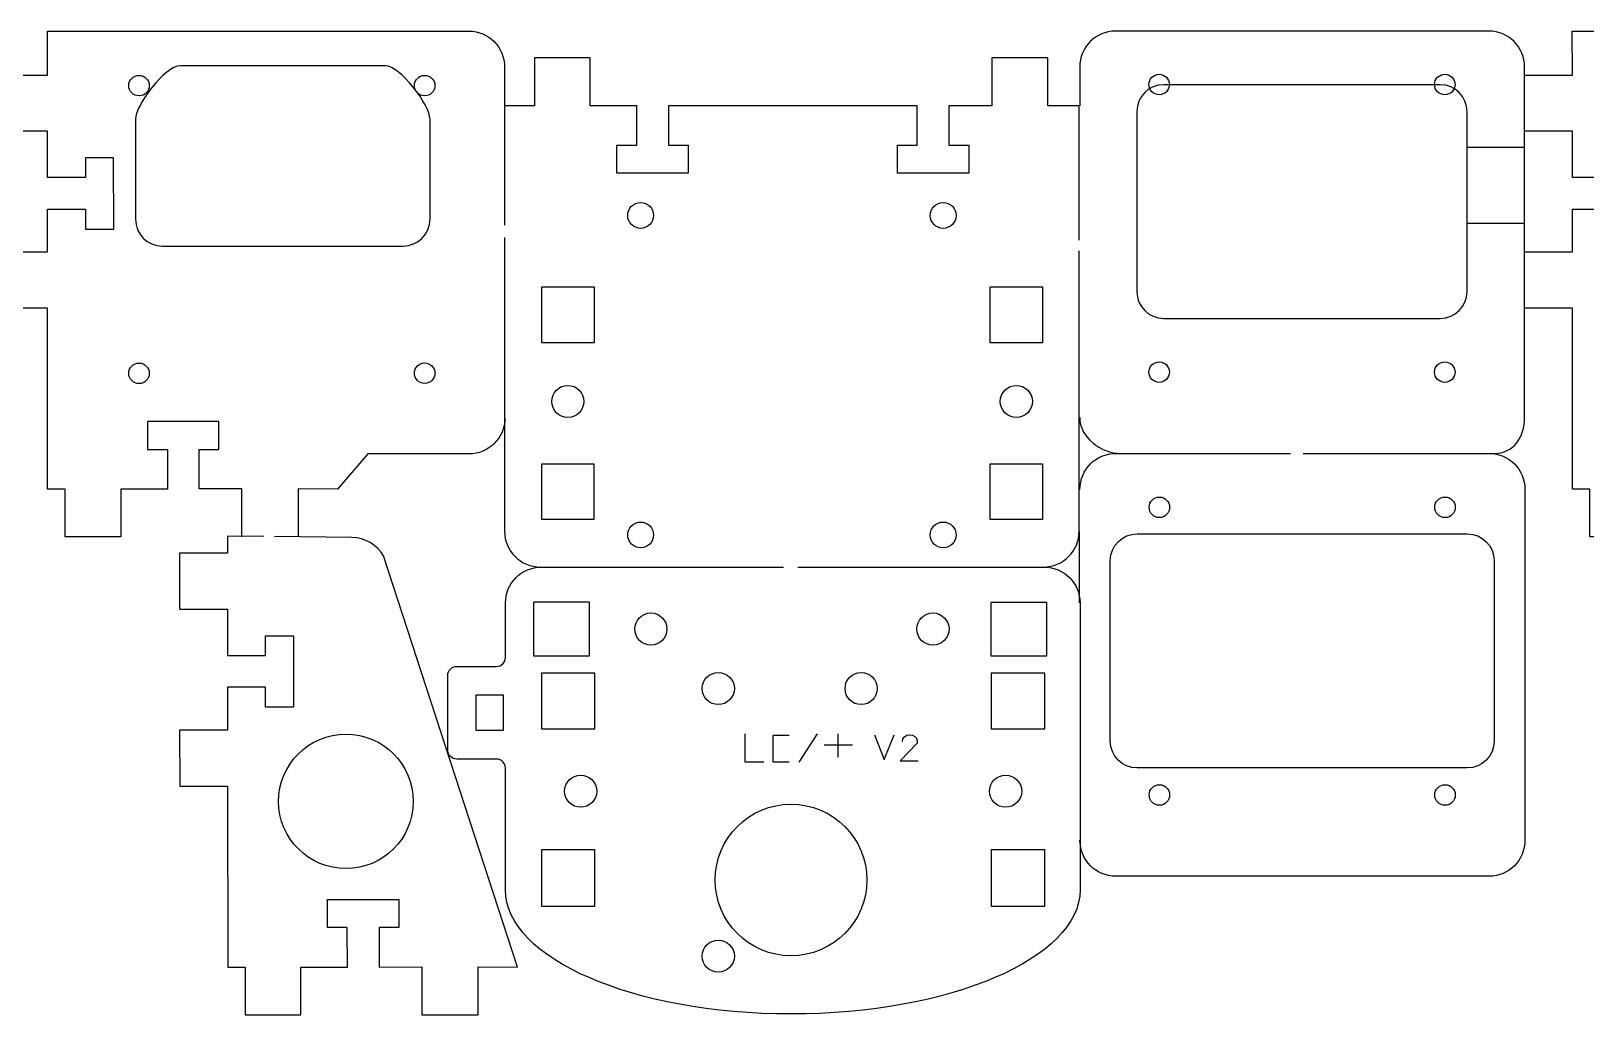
# Model space of a CAD drawing. Extents: x -305 to 378, y 163 to 273.
# Drawn here: x -130.8 to 43.4, y 163.1 to 273.4 of the extents above; entities that cross this region are included whole.
import ezdxf

# ---------------------------------------------------------------- set-up
doc = ezdxf.new("R2010")
doc.units = 0
doc.header["$MEASUREMENT"] = 0
doc.layers.add('LAYER_1_0_0', color=160, linetype='Continuous')

# ---------------------------------------------------------------- blocks, each defined once
blk = doc.blocks.new('AI9-BLK111')
at = {"layer": 'LAYER_1_0_0', "color": 1}
blk.add_lwpolyline([(-2.994132, 3.146406), (-2.994132, -3.146406), (2.994132, -3.146406), (2.994132, 3.146406), (-2.994132, 3.146406)], dxfattribs=at)
blk = doc.blocks.new('AI9-BLK110')
at = {"layer": 'LAYER_1_0_0', "color": 1}
blk.add_lwpolyline([(-2.994132, 3.128147), (-2.994132, -3.128147), (2.994132, -3.128147), (2.994132, 3.128147), (-2.994132, 3.128147)], dxfattribs=at)
blk = doc.blocks.new('AI9-BLK109')
at = {"layer": 'LAYER_1_0_0', "color": 1}
blk.add_open_spline([(1.8, 0), (1.8, 0.99), (0.99, 1.8), (0, 1.8), (-0.99, 1.8), (-1.8, 0.99), (-1.8, 0), (-1.8, -0.99), (-0.99, -1.8), (0, -1.8), (0.99, -1.8), (1.8, -0.99), (1.8, 0), (1.8, 0), (1.8, 0), (1.8, 0)], degree=3, knots=[0, 0, 0, 0, 1, 1, 1, 2, 2, 2, 3, 3, 3, 4, 4, 4, 5, 5, 5, 5], dxfattribs=at)
blk = doc.blocks.new('AI9-BLK108')
at = {"layer": 'LAYER_1_0_0', "color": 1}
blk.add_lwpolyline([(-3.005846, 3.146406), (-3.005846, -3.146406), (3.005846, -3.146406), (3.005846, 3.146406), (-3.005846, 3.146406)], dxfattribs=at)
blk = doc.blocks.new('AI9-BLK107')
at = {"layer": 'LAYER_1_0_0', "color": 1}
blk.add_lwpolyline([(-3.005846, 3.128147), (-3.005846, -3.128147), (3.005846, -3.128147), (3.005846, 3.128147), (-3.005846, 3.128147)], dxfattribs=at)
blk = doc.blocks.new('AI9-BLK106')
at = {"layer": 'LAYER_1_0_0', "color": 1}
blk.add_open_spline([(1.8, 0), (1.8, 0.99), (0.99, 1.8), (0, 1.8), (-0.99, 1.8), (-1.8, 0.99), (-1.8, 0), (-1.8, -0.99), (-0.99, -1.8), (0, -1.8), (0.99, -1.8), (1.8, -0.99), (1.8, 0), (1.8, 0), (1.8, 0), (1.8, 0)], degree=3, knots=[0, 0, 0, 0, 1, 1, 1, 2, 2, 2, 3, 3, 3, 4, 4, 4, 5, 5, 5, 5], dxfattribs=at)
blk = doc.blocks.new('AI9-BLK105')
at = {"layer": 'LAYER_1_0_0', "color": 1}
blk.add_lwpolyline([(-3.146406, -2.994132), (3.146406, -2.994132), (3.146406, 2.994132), (-3.146406, 2.994132), (-3.146406, -2.994132)], dxfattribs=at)
blk = doc.blocks.new('AI9-BLK104')
at = {"layer": 'LAYER_1_0_0', "color": 1}
blk.add_open_spline([(1.8, 0), (1.8, 0.99), (0.99, 1.8), (0, 1.8), (-0.99, 1.8), (-1.8, 0.99), (-1.8, 0), (-1.8, -0.99), (-0.99, -1.8), (0, -1.8), (0.99, -1.8), (1.8, -0.99), (1.8, 0), (1.8, 0), (1.8, 0), (1.8, 0)], degree=3, knots=[0, 0, 0, 0, 1, 1, 1, 2, 2, 2, 3, 3, 3, 4, 4, 4, 5, 5, 5, 5], dxfattribs=at)
blk = doc.blocks.new('AI9-BLK103')
at = {"layer": 'LAYER_1_0_0', "color": 1}
blk.add_lwpolyline([(-3.127974, -2.999989), (3.127974, -2.999989), (3.127974, 2.999989), (-3.127974, 2.999989), (-3.127974, -2.999989)], dxfattribs=at)
blk = doc.blocks.new('AI9-BLK102')
at = {"layer": 'LAYER_1_0_0', "color": 1}
blk.add_open_spline([(1.8, 0), (1.8, 0.99), (0.99, 1.8), (0, 1.8), (-0.99, 1.8), (-1.8, 0.99), (-1.8, 0), (-1.8, -0.99), (-0.99, -1.8), (0, -1.8), (0.99, -1.8), (1.8, -0.99), (1.8, 0), (1.8, 0), (1.8, 0), (1.8, 0)], degree=3, knots=[0, 0, 0, 0, 1, 1, 1, 2, 2, 2, 3, 3, 3, 4, 4, 4, 5, 5, 5, 5], dxfattribs=at)
blk = doc.blocks.new('AI9-BLK101')
at = {"layer": 'LAYER_1_0_0', "color": 1}
blk.add_lwpolyline([(1.499822, -2.000222), (-1.499822, -2.000222), (-1.499822, 2.000222), (1.499822, 2.000222), (1.499822, -2.000222)], dxfattribs=at)
blk = doc.blocks.new('AI9-BLK100')
at = {"layer": 'LAYER_1_0_0', "color": 1}
blk.add_line((-1.021471, -1.5875), (1.021471, 1.5875), dxfattribs=at)
blk = doc.blocks.new('AI9-BLK99')
at = {"layer": 'LAYER_1_0_0', "color": 1}
blk.add_line((0, 1.315337), (0, -1.315337), dxfattribs=at)
blk = doc.blocks.new('AI9-BLK98')
at = {"layer": 'LAYER_1_0_0', "color": 1}
blk.add_line((-1.571308, 0), (1.571308, 0), dxfattribs=at)
blk = doc.blocks.new('AI9-BLK97')
at = {"layer": 'LAYER_1_0_0', "color": 1}
blk.add_circle((0, -0.000345), 1.800062, dxfattribs=at)
blk = doc.blocks.new('AI9-BLK96')
at = {"layer": 'LAYER_1_0_0', "color": 7}
blk.add_blockref('AI9-BLK97', (0, 0), dxfattribs=at)
blk = doc.blocks.new('AI9-BLK95')
at = {"layer": 'LAYER_1_0_0', "color": 1}
blk.add_circle((0, 0.000345), 1.800062, dxfattribs=at)
blk = doc.blocks.new('AI9-BLK94')
at = {"layer": 'LAYER_1_0_0', "color": 7}
blk.add_blockref('AI9-BLK95', (0, 0), dxfattribs=at)
blk = doc.blocks.new('AI9-BLK93')
at = {"layer": 'LAYER_1_0_0', "color": 1}
blk.add_circle((0, 0.000345), 1.800062, dxfattribs=at)
blk = doc.blocks.new('AI9-BLK92')
at = {"layer": 'LAYER_1_0_0', "color": 7}
blk.add_blockref('AI9-BLK93', (0, 0), dxfattribs=at)
blk = doc.blocks.new('AI9-BLK91')
at = {"layer": 'LAYER_1_0_0', "color": 7}
blk.add_open_spline([(3.81, 25.05), (3.81, 25.05), (31.31, 25.05), (31.31, 25.05), (31.31, 25.05), (31.4, 25.05), (31.4, 25.05), (33.62, 25.05), (35.42, 23.25), (35.42, 21.03), (35.42, 21.03), (35.42, -11.14), (35.42, -11.14), (35.42, -18.83), (20.73, -25.05), (3.04, -25.05), (-14.64, -25.05), (-28.95, -18.83), (-28.95, -11.14), (-28.95, -11.14), (-28.95, 2.52), (-28.95, 2.52), (-28.95, 2.52), (-28.95, 2.52), (-28.95, 2.52), (-28.95, 3.08), (-29.4, 3.52), (-29.96, 3.52), (-29.96, 3.52), (-34.42, 3.52), (-34.42, 3.52), (-34.98, 3.52), (-35.42, 3.97), (-35.42, 4.52), (-35.42, 4.52), (-35.42, 12.91), (-35.42, 12.91), (-35.42, 13.46), (-34.98, 13.91), (-34.42, 13.91), (-34.42, 13.91), (-29.96, 13.91), (-29.96, 13.91), (-29.4, 13.91), (-28.95, 14.36), (-28.95, 14.91), (-28.95, 14.91), (-28.95, 21.03), (-28.95, 21.03), (-28.95, 23.25), (-27.15, 25.05), (-24.94, 25.05), (-24.94, 25.05), (2.21, 25.05), (2.21, 25.05)], degree=3, knots=[0, 0, 0, 0, 1, 1, 1, 2, 2, 2, 3, 3, 3, 4, 4, 4, 5, 5, 5, 6, 6, 6, 7, 7, 7, 8, 8, 8, 9, 9, 9, 10, 10, 10, 11, 11, 11, 12, 12, 12, 13, 13, 13, 14, 14, 14, 15, 15, 15, 16, 16, 16, 17, 17, 17, 18, 18, 18, 18], dxfattribs=at)
blk = doc.blocks.new('AI9-BLK90')
at = {"layer": 'LAYER_1_0_0', "color": 1}
blk.add_lwpolyline([(-2.924886, -3.146406), (-2.924886, 3.146406), (2.924886, 3.146406), (2.924886, -3.146406), (-2.924886, -3.146406)], dxfattribs=at)
blk = doc.blocks.new('AI9-BLK89')
at = {"layer": 'LAYER_1_0_0', "color": 1}
blk.add_lwpolyline([(-2.924886, -3.128147), (-2.924886, 3.128147), (2.924886, 3.128147), (2.924886, -3.128147), (-2.924886, -3.128147)], dxfattribs=at)
blk = doc.blocks.new('AI9-BLK88')
at = {"layer": 'LAYER_1_0_0', "color": 1}
blk.add_open_spline([(0, -1.8), (0.99, -1.8), (1.8, -0.99), (1.8, 0), (1.8, 0.99), (0.99, 1.8), (0, 1.8), (-0.99, 1.8), (-1.8, 0.99), (-1.8, 0), (-1.8, -0.99), (-0.99, -1.8), (0, -1.8), (0, -1.8), (0, -1.8), (0, -1.8)], degree=3, knots=[0, 0, 0, 0, 1, 1, 1, 2, 2, 2, 3, 3, 3, 4, 4, 4, 5, 5, 5, 5], dxfattribs=at)
blk = doc.blocks.new('AI9-BLK87')
at = {"layer": 'LAYER_1_0_0', "color": 1}
blk.add_lwpolyline([(-2.924886, -3.146406), (-2.924886, 3.146406), (2.924886, 3.146406), (2.924886, -3.146406), (-2.924886, -3.146406)], dxfattribs=at)
blk = doc.blocks.new('AI9-BLK86')
at = {"layer": 'LAYER_1_0_0', "color": 1}
blk.add_lwpolyline([(-2.924886, -3.128147), (-2.924886, 3.128147), (2.924886, 3.128147), (2.924886, -3.128147), (-2.924886, -3.128147)], dxfattribs=at)
blk = doc.blocks.new('AI9-BLK85')
at = {"layer": 'LAYER_1_0_0', "color": 1}
blk.add_open_spline([(0, -1.8), (0.99, -1.8), (1.8, -0.99), (1.8, 0), (1.8, 0.99), (0.99, 1.8), (0, 1.8), (-0.99, 1.8), (-1.8, 0.99), (-1.8, 0), (-1.8, -0.99), (-0.99, -1.8), (0, -1.8), (0, -1.8), (0, -1.8), (0, -1.8)], degree=3, knots=[0, 0, 0, 0, 1, 1, 1, 2, 2, 2, 3, 3, 3, 4, 4, 4, 5, 5, 5, 5], dxfattribs=at)
blk = doc.blocks.new('AI9-BLK84')
at = {"layer": 'LAYER_1_0_0', "color": 1}
blk.add_open_spline([(0, -1.45), (0.8, -1.45), (1.45, -0.8), (1.45, 0), (1.45, 0.8), (0.8, 1.45), (0, 1.45), (-0.8, 1.45), (-1.45, 0.8), (-1.45, 0), (-1.45, -0.8), (-0.8, -1.45), (0, -1.45), (0, -1.45), (0, -1.45), (0, -1.45)], degree=3, knots=[0, 0, 0, 0, 1, 1, 1, 2, 2, 2, 3, 3, 3, 4, 4, 4, 5, 5, 5, 5], dxfattribs=at)
blk = doc.blocks.new('AI9-BLK83')
at = {"layer": 'LAYER_1_0_0', "color": 1}
blk.add_open_spline([(0, -1.45), (0.8, -1.45), (1.45, -0.8), (1.45, 0), (1.45, 0.8), (0.8, 1.45), (0, 1.45), (-0.8, 1.45), (-1.45, 0.8), (-1.45, 0), (-1.45, -0.8), (-0.8, -1.45), (0, -1.45), (0, -1.45), (0, -1.45), (0, -1.45)], degree=3, knots=[0, 0, 0, 0, 1, 1, 1, 2, 2, 2, 3, 3, 3, 4, 4, 4, 5, 5, 5, 5], dxfattribs=at)
blk = doc.blocks.new('AI9-BLK82')
at = {"layer": 'LAYER_1_0_0', "color": 1}
blk.add_open_spline([(0, -1.45), (0.8, -1.45), (1.45, -0.8), (1.45, 0), (1.45, 0.8), (0.8, 1.45), (0, 1.45), (-0.8, 1.45), (-1.45, 0.8), (-1.45, 0), (-1.45, -0.8), (-0.8, -1.45), (0, -1.45), (0, -1.45), (0, -1.45), (0, -1.45)], degree=3, knots=[0, 0, 0, 0, 1, 1, 1, 2, 2, 2, 3, 3, 3, 4, 4, 4, 5, 5, 5, 5], dxfattribs=at)
blk = doc.blocks.new('AI9-BLK81')
at = {"layer": 'LAYER_1_0_0', "color": 1}
blk.add_open_spline([(0, -1.45), (0.8, -1.45), (1.45, -0.8), (1.45, 0), (1.45, 0.8), (0.8, 1.45), (0, 1.45), (-0.8, 1.45), (-1.45, 0.8), (-1.45, 0), (-1.45, -0.8), (-0.8, -1.45), (0, -1.45), (0, -1.45), (0, -1.45), (0, -1.45)], degree=3, knots=[0, 0, 0, 0, 1, 1, 1, 2, 2, 2, 3, 3, 3, 4, 4, 4, 5, 5, 5, 5], dxfattribs=at)
blk = doc.blocks.new('AI9-BLK80')
at = {"layer": 'LAYER_1_0_0', "color": 7}
for name, p in [('AI9-BLK82', (-16.950559, 0)), ('AI9-BLK81', (16.950559, 0))]:
    blk.add_blockref(name, p, dxfattribs=at)
blk = doc.blocks.new('AI9-BLK79')
at = {"layer": 'LAYER_1_0_0', "color": 1}
blk.add_circle((0, 0), 7.54, dxfattribs=at)
blk = doc.blocks.new('AI9-BLK78')
at = {"layer": 'LAYER_1_0_0', "color": 7}
blk.add_blockref('AI9-BLK79', (0, 0), dxfattribs=at)
blk = doc.blocks.new('AI9-BLK77')
at = {"layer": 'LAYER_1_0_0', "color": 7}
blk.add_open_spline([(-9.49, 26.79), (-9.49, 26.79), (-13.55, 26.84), (-13.55, 26.84), (-13.55, 26.84), (-13.56, 26.84), (-13.56, 26.84), (-13.56, 26.84), (-13.56, 24.91), (-13.56, 24.91), (-13.56, 24.91), (-18.94, 24.91), (-18.94, 24.91), (-18.94, 24.91), (-18.93, 18.65), (-18.93, 18.65), (-18.93, 18.65), (-13.56, 18.66), (-13.56, 18.66), (-13.56, 18.66), (-13.56, 13.45), (-13.56, 13.45), (-13.56, 13.45), (-9.31, 13.45), (-9.31, 13.45), (-9.31, 13.45), (-9.31, 15.67), (-9.31, 15.67), (-9.31, 15.67), (-6.17, 15.67), (-6.17, 15.67), (-6.17, 15.67), (-6.17, 7.68), (-6.17, 7.68), (-6.17, 7.68), (-9.3, 7.67), (-9.3, 7.67), (-9.3, 7.67), (-9.3, 9.89), (-9.3, 9.89), (-9.3, 9.89), (-13.56, 9.89), (-13.56, 9.89), (-13.56, 9.89), (-13.56, 5.1), (-13.56, 5.1), (-13.56, 5.1), (-18.92, 5.1), (-18.92, 5.1), (-18.92, 5.1), (-18.91, -1.19), (-18.91, -1.19), (-18.91, -1.19), (-18.91, -1.19), (-18.91, -1.19), (-18.91, -1.19), (-13.56, -1.19), (-13.56, -1.19), (-13.56, -1.19), (-13.53, -21.48), (-13.53, -21.48), (-13.53, -21.48), (-11.59, -21.48), (-11.59, -21.48), (-11.59, -21.48), (-11.59, -26.84), (-11.59, -26.84), (-11.59, -26.84), (-5.33, -26.83), (-5.33, -26.83), (-5.33, -26.83), (-5.34, -21.48), (-5.34, -21.48), (-5.34, -21.48), (-0.13, -21.47), (-0.13, -21.47), (-0.13, -21.47), (-0.14, -17.04), (-0.14, -17.04), (-0.14, -17.04), (-2.36, -17.04), (-2.36, -17.04), (-2.36, -17.04), (-2.36, -13.91), (-2.36, -13.91), (-2.36, -13.91), (5.64, -13.9), (5.64, -13.9), (5.64, -13.9), (5.64, -17.03), (5.64, -17.03), (5.64, -17.03), (3.42, -17.03), (3.42, -17.03), (3.42, -17.03), (3.42, -21.47), (3.42, -21.47), (3.42, -21.47), (8.22, -21.46), (8.22, -21.46), (8.22, -21.46), (8.22, -26.82), (8.22, -26.82), (8.22, -26.82), (14.51, -26.81), (14.51, -26.81), (14.51, -26.81), (14.51, -21.45), (14.51, -21.45), (14.51, -21.45), (18.94, -21.47), (18.94, -21.47), (18.94, -21.47), (3.91, 24.61), (3.91, 24.61), (3.17, 25.89), (1.83, 26.68), (0.38, 26.68), (0.38, 26.68), (-8.29, 26.78), (-8.29, 26.78)], degree=3, knots=[0, 0, 0, 0, 1, 1, 1, 2, 2, 2, 3, 3, 3, 4, 4, 4, 5, 5, 5, 6, 6, 6, 7, 7, 7, 8, 8, 8, 9, 9, 9, 10, 10, 10, 11, 11, 11, 12, 12, 12, 13, 13, 13, 14, 14, 14, 15, 15, 15, 16, 16, 16, 17, 17, 17, 18, 18, 18, 19, 19, 19, 20, 20, 20, 21, 21, 21, 22, 22, 22, 23, 23, 23, 24, 24, 24, 25, 25, 25, 26, 26, 26, 27, 27, 27, 28, 28, 28, 29, 29, 29, 30, 30, 30, 31, 31, 31, 32, 32, 32, 33, 33, 33, 34, 34, 34, 35, 35, 35, 36, 36, 36, 37, 37, 37, 38, 38, 38, 39, 39, 39, 40, 40, 40, 40], dxfattribs=at)
blk = doc.blocks.new('AI9-BLK76')
at = {"layer": 'LAYER_1_0_0', "color": 1}
blk.add_open_spline([(-21.5, -10.12), (-21.5, -11.78), (-20.16, -13.12), (-18.5, -13.12), (-18.5, -13.12), (18.5, -13.12), (18.5, -13.12), (20.16, -13.12), (21.5, -11.78), (21.5, -10.12), (21.5, -10.12), (21.5, 10.12), (21.5, 10.12), (21.5, 11.78), (20.16, 13.12), (18.5, 13.12), (18.5, 13.12), (-18.5, 13.12), (-18.5, 13.12), (-20.16, 13.12), (-21.5, 11.78), (-21.5, 10.12), (-21.5, 10.12), (-21.5, -10.12), (-21.5, -10.12)], degree=3, knots=[0, 0, 0, 0, 1, 1, 1, 2, 2, 2, 3, 3, 3, 4, 4, 4, 5, 5, 5, 6, 6, 6, 7, 7, 7, 8, 8, 8, 8], dxfattribs=at)
blk = doc.blocks.new('AI9-BLK75')
at = {"layer": 'LAYER_1_0_0', "color": 250}
blk.add_open_spline([(-0.77, 0.73), (-0.77, 1.14), (-0.41, 1.47), (0.04, 1.47), (0.49, 1.47), (0.89, 1.22), (0.89, 0.81), (0.89, 0.81), (0.89, 0.54), (0.89, 0.54), (0.89, 0.54), (-1.01, -1.47), (-1.01, -1.47), (-1.01, -1.47), (1.01, -1.47), (1.01, -1.47)], degree=3, knots=[0, 0, 0, 0, 1, 1, 1, 2, 2, 2, 3, 3, 3, 4, 4, 4, 5, 5, 5, 5], dxfattribs=at)

msp = doc.modelspace()

# ---------------------------------------------------------------- linework, layer by layer
at = {"layer": 'LAYER_1_0_0', "color": 1}
for p, q in [((30.09, 260.4), (36.54, 260.4)), ((30.09, 251.86), (36.54, 251.86)), ((-13.37, 217.34), (-13.37, 209.3))]:
    msp.add_line(p, q, dxfattribs=at)
for points in [[(-50.82, 194.64), (-50.82, 191.47), (-48.7, 191.47)], [(-45.85, 194.45), (-47.7, 194.45), (-47.7, 191.47), (-45.85, 191.47)]]:
    msp.add_lwpolyline(points, dxfattribs=at)
at = {"layer": 'LAYER_1_0_0', "color": 250}
msp.add_lwpolyline([(-36.31, 194.52), (-35.21, 191.76), (-34.1, 194.52)], dxfattribs=at)
at = {"layer": 'LAYER_1_0_0', "color": 1}
for centre, radius in [((-118.7, 267.29), 1.15), ((-86.7, 267.29), 1.15), ((-4.41, 267.41), 1.15), ((27.59, 267.41), 1.15), ((-118.7, 235.04), 1.15), ((-86.7, 235.05), 1.15), ((-4.41, 235.17), 1.15), ((27.59, 235.17), 1.15), ((-4.38, 220.02), 1.15), ((27.62, 220.02), 1.15), ((-4.38, 187.77), 1.15), ((27.62, 187.77), 1.15), ((-45.65, 178.24), 8.5)]:
    msp.add_circle(centre, radius, dxfattribs=at)
at = {"layer": 'LAYER_1_0_0', "color": 7}
for points, knots in [([(-107.17, 216.71), (-107.17, 216.71), (-107.17, 222.07), (-107.17, 222.07), (-107.17, 222.07), (-111.96, 222.07), (-111.96, 222.07), (-111.96, 222.07), (-111.97, 226.5), (-111.97, 226.5), (-111.97, 226.5), (-109.75, 226.5), (-109.75, 226.5), (-109.75, 226.5), (-109.75, 229.63), (-109.75, 229.63), (-109.75, 229.63), (-117.75, 229.63), (-117.75, 229.63), (-117.75, 229.63), (-117.75, 226.5), (-117.75, 226.5), (-117.75, 226.5), (-115.52, 226.5), (-115.52, 226.5), (-115.52, 226.5), (-115.52, 222.06), (-115.52, 222.06), (-115.52, 222.06), (-120.73, 222.06), (-120.73, 222.06), (-120.73, 222.06), (-120.72, 216.7), (-120.72, 216.7), (-120.72, 216.7), (-126.98, 216.7), (-126.98, 216.7), (-126.98, 216.7), (-126.98, 222.06), (-126.98, 222.06), (-126.98, 222.06), (-128.94, 222.06), (-128.94, 222.06), (-128.94, 222.06), (-128.94, 242.35), (-128.94, 242.35), (-128.94, 242.35), (-134.29, 242.35), (-134.29, 242.35), (-134.29, 242.35), (-134.29, 242.35), (-134.29, 242.35), (-134.29, 242.35), (-134.3, 248.64), (-134.3, 248.64), (-134.3, 248.64), (-128.94, 248.65), (-128.94, 248.65), (-128.94, 248.65), (-128.94, 253.44), (-128.94, 253.44), (-128.94, 253.44), (-124.68, 253.43), (-124.68, 253.43), (-124.68, 253.43), (-124.68, 251.21), (-124.68, 251.21), (-124.68, 251.21), (-121.54, 251.21), (-121.54, 251.21), (-121.54, 251.21), (-121.55, 259.21), (-121.55, 259.21), (-121.55, 259.21), (-124.68, 259.21), (-124.68, 259.21), (-124.68, 259.21), (-124.68, 256.99), (-124.68, 256.99), (-124.68, 256.99), (-128.94, 256.99), (-128.94, 256.99), (-128.94, 256.99), (-128.94, 262.2), (-128.94, 262.2), (-128.94, 262.2), (-134.3, 262.2), (-134.3, 262.2), (-134.3, 262.2), (-134.31, 268.45), (-134.31, 268.45), (-134.31, 268.45), (-128.95, 268.46), (-128.95, 268.46), (-128.95, 268.46), (-128.96, 273.38), (-128.96, 273.38), (-128.96, 273.38), (-128.96, 273.4), (-128.96, 273.4), (-128.96, 273.4), (-81.75, 273.4), (-81.75, 273.4), (-81.75, 273.4), (-81.75, 273.38), (-81.75, 273.38), (-81.75, 273.38), (-81.75, 273.4), (-81.75, 273.4), (-79.54, 273.4), (-77.75, 271.6), (-77.75, 269.37), (-77.75, 269.37), (-77.75, 265.04), (-77.75, 265.04)], [0, 0, 0, 0, 1, 1, 1, 2, 2, 2, 3, 3, 3, 4, 4, 4, 5, 5, 5, 6, 6, 6, 7, 7, 7, 8, 8, 8, 9, 9, 9, 10, 10, 10, 11, 11, 11, 12, 12, 12, 13, 13, 13, 14, 14, 14, 15, 15, 15, 16, 16, 16, 17, 17, 17, 18, 18, 18, 19, 19, 19, 20, 20, 20, 21, 21, 21, 22, 22, 22, 23, 23, 23, 24, 24, 24, 25, 25, 25, 26, 26, 26, 27, 27, 27, 28, 28, 28, 29, 29, 29, 30, 30, 30, 31, 31, 31, 32, 32, 32, 33, 33, 33, 34, 34, 34, 35, 35, 35, 36, 36, 36, 37, 37, 37, 38, 38, 38, 38]), ([(11.71, 226.06), (11.71, 226.06), (33.13, 226.06), (33.13, 226.06), (35.34, 226.06), (36.54, 227.87), (36.54, 230.1), (36.54, 230.1), (36.54, 269.37), (36.54, 269.37), (36.54, 271.6), (34.75, 273.4), (32.55, 273.4), (32.55, 273.4), (-9.31, 273.4), (-9.31, 273.4), (-11.52, 273.4), (-13.31, 271.6), (-13.31, 269.37), (-13.31, 269.37), (-13.31, 265.04), (-13.31, 265.04)], [0, 0, 0, 0, 1, 1, 1, 2, 2, 2, 3, 3, 3, 4, 4, 4, 5, 5, 5, 6, 6, 6, 7, 7, 7, 7]), ([(63.67, 216.71), (63.67, 216.71), (63.66, 222.07), (63.66, 222.07), (63.66, 222.07), (58.87, 222.07), (58.87, 222.07), (58.87, 222.07), (58.87, 226.5), (58.87, 226.5), (58.87, 226.5), (61.09, 226.5), (61.09, 226.5), (61.09, 226.5), (61.09, 229.63), (61.09, 229.63), (61.09, 229.63), (53.09, 229.63), (53.09, 229.63), (53.09, 229.63), (53.09, 226.5), (53.09, 226.5), (53.09, 226.5), (55.31, 226.5), (55.31, 226.5), (55.31, 226.5), (55.32, 222.06), (55.32, 222.06), (55.32, 222.06), (50.11, 222.06), (50.11, 222.06), (50.11, 222.06), (50.11, 216.7), (50.11, 216.7), (50.11, 216.7), (43.86, 216.7), (43.86, 216.7), (43.86, 216.7), (43.85, 222.06), (43.85, 222.06), (43.85, 222.06), (41.9, 222.06), (41.9, 222.06), (41.9, 222.06), (41.9, 242.35), (41.9, 242.35), (41.9, 242.35), (36.55, 242.35), (36.55, 242.35), (36.55, 242.35), (36.54, 242.35), (36.54, 242.35), (36.54, 242.35), (36.54, 248.64), (36.54, 248.64), (36.54, 248.64), (41.9, 248.65), (41.9, 248.65), (41.9, 248.65), (41.9, 253.44), (41.9, 253.44), (41.9, 253.44), (46.16, 253.43), (46.16, 253.43), (46.16, 253.43), (46.16, 251.21), (46.16, 251.21), (46.16, 251.21), (49.3, 251.21), (49.3, 251.21), (49.3, 251.21), (49.29, 259.21), (49.29, 259.21), (49.29, 259.21), (46.16, 259.21), (46.16, 259.21), (46.16, 259.21), (46.16, 256.99), (46.16, 256.99), (46.16, 256.99), (41.9, 256.99), (41.9, 256.99), (41.9, 256.99), (41.9, 262.2), (41.9, 262.2), (41.9, 262.2), (36.53, 262.2), (36.53, 262.2), (36.53, 262.2), (36.53, 268.45), (36.53, 268.45), (36.53, 268.45), (41.89, 268.46), (41.89, 268.46), (41.89, 268.46), (41.88, 273.38), (41.88, 273.38), (41.88, 273.38), (41.88, 273.4), (41.88, 273.4), (41.88, 273.4), (89.09, 273.4), (89.09, 273.4), (89.09, 273.4), (89.09, 273.38), (89.09, 273.38), (89.09, 273.38), (89.09, 273.4), (89.09, 273.4), (91.3, 273.4), (93.09, 271.6), (93.09, 269.37), (93.09, 269.37), (93.09, 265.04), (93.09, 265.04)], [0, 0, 0, 0, 1, 1, 1, 2, 2, 2, 3, 3, 3, 4, 4, 4, 5, 5, 5, 6, 6, 6, 7, 7, 7, 8, 8, 8, 9, 9, 9, 10, 10, 10, 11, 11, 11, 12, 12, 12, 13, 13, 13, 14, 14, 14, 15, 15, 15, 16, 16, 16, 17, 17, 17, 18, 18, 18, 19, 19, 19, 20, 20, 20, 21, 21, 21, 22, 22, 22, 23, 23, 23, 24, 24, 24, 25, 25, 25, 26, 26, 26, 27, 27, 27, 28, 28, 28, 29, 29, 29, 30, 30, 30, 31, 31, 31, 32, 32, 32, 33, 33, 33, 34, 34, 34, 35, 35, 35, 36, 36, 36, 37, 37, 37, 38, 38, 38, 38]), ([(-13.37, 249.96), (-13.37, 249.96), (-13.37, 265.04), (-13.37, 265.04), (-13.37, 265.04), (-16.88, 265.04), (-16.88, 265.04), (-16.88, 265.04), (-16.88, 270.4), (-16.88, 270.4), (-16.88, 270.4), (-23.17, 270.4), (-23.17, 270.4), (-23.17, 270.4), (-23.17, 265.04), (-23.17, 265.04), (-23.17, 265.04), (-27.96, 265.04), (-27.96, 265.04), (-27.96, 265.04), (-27.96, 260.61), (-27.96, 260.61), (-27.96, 260.61), (-25.74, 260.61), (-25.74, 260.61), (-25.74, 260.61), (-25.74, 257.48), (-25.74, 257.48), (-25.74, 257.48), (-33.74, 257.48), (-33.74, 257.48), (-33.74, 257.48), (-33.74, 260.61), (-33.74, 260.61), (-33.74, 260.61), (-31.52, 260.61), (-31.52, 260.61), (-31.52, 260.61), (-31.52, 265.04), (-31.52, 265.04), (-31.52, 265.04), (-59.38, 265.04), (-59.38, 265.04), (-59.38, 265.04), (-59.38, 260.61), (-59.38, 260.61), (-59.38, 260.61), (-57.16, 260.61), (-57.16, 260.61), (-57.16, 260.61), (-57.16, 257.48), (-57.16, 257.48), (-57.16, 257.48), (-65.16, 257.48), (-65.16, 257.48), (-65.16, 257.48), (-65.16, 260.61), (-65.16, 260.61), (-65.16, 260.61), (-62.94, 260.61), (-62.94, 260.61), (-62.94, 260.61), (-62.94, 265.04), (-62.94, 265.04), (-62.94, 265.04), (-68.14, 265.04), (-68.14, 265.04), (-68.14, 265.04), (-68.14, 270.4), (-68.14, 270.4), (-68.14, 270.4), (-74.4, 270.4), (-74.4, 270.4), (-74.4, 270.4), (-74.4, 265.04), (-74.4, 265.04), (-74.4, 265.04), (-77.75, 265.04), (-77.75, 265.04), (-77.75, 265.04), (-77.75, 251.66), (-77.75, 251.66)], [0, 0, 0, 0, 1, 1, 1, 2, 2, 2, 3, 3, 3, 4, 4, 4, 5, 5, 5, 6, 6, 6, 7, 7, 7, 8, 8, 8, 9, 9, 9, 10, 10, 10, 11, 11, 11, 12, 12, 12, 13, 13, 13, 14, 14, 14, 15, 15, 15, 16, 16, 16, 17, 17, 17, 18, 18, 18, 19, 19, 19, 20, 20, 20, 21, 21, 21, 22, 22, 22, 23, 23, 23, 24, 24, 24, 25, 25, 25, 26, 26, 26, 27, 27, 27, 27]), ([(-77.75, 250.26), (-77.75, 250.26), (-77.75, 217.34), (-77.75, 217.34), (-77.75, 215.12), (-75.95, 213.32), (-73.73, 213.32)], [0, 0, 0, 0, 1, 1, 1, 2, 2, 2, 2]), ([(-17.39, 213.32), (-15.17, 213.32), (-13.37, 215.12), (-13.37, 217.34), (-13.37, 217.34), (-13.37, 248.76), (-13.37, 248.76)], [0, 0, 0, 0, 1, 1, 1, 2, 2, 2, 2]), ([(-77.75, 230), (-77.75, 230), (-77.71, 230), (-77.71, 230), (-77.71, 227.79), (-79.52, 226), (-81.75, 226), (-81.75, 226), (-93.07, 226), (-93.07, 226), (-93.07, 226), (-96.48, 222.06), (-96.48, 222.06), (-96.48, 222.06), (-100.88, 222.07), (-100.88, 222.07), (-100.88, 222.07), (-100.88, 216.72), (-100.88, 216.72)], [0, 0, 0, 0, 1, 1, 1, 2, 2, 2, 3, 3, 3, 4, 4, 4, 5, 5, 5, 6, 6, 6, 6]), ([(-13.28, 222.03), (-13.28, 224.26), (-11.49, 226.06), (-9.28, 226.06), (-9.28, 226.06), (10.3, 226.06), (10.3, 226.06)], [0, 0, 0, 0, 1, 1, 1, 2, 2, 2, 2]), ([(32.57, 226.06), (34.78, 226.06), (36.57, 224.26), (36.57, 222.03), (36.57, 222.03), (36.57, 182.7), (36.57, 182.7), (36.57, 180.47), (34.78, 178.66), (32.57, 178.66), (32.57, 178.66), (-9.28, 178.66), (-9.28, 178.66), (-11.49, 178.66), (-13.28, 180.47), (-13.28, 182.7)], [0, 0, 0, 0, 1, 1, 1, 2, 2, 2, 3, 3, 3, 4, 4, 4, 5, 5, 5, 5])]:
    msp.add_open_spline(points, degree=3, knots=knots, dxfattribs=at)
at = {"layer": 'LAYER_1_0_0', "color": 1}
for points in [[(-116.1, 249.31), (-117.76, 249.31), (-119.1, 250.65), (-119.1, 252.31), (-119.1, 252.31), (-119.1, 263.51), (-119.1, 263.51), (-119.1, 265.16), (-115.76, 269.5), (-114.1, 269.5), (-114.1, 269.5), (-91.1, 269.5), (-91.1, 269.5), (-89.45, 269.5), (-86.1, 265.16), (-86.1, 263.51), (-86.1, 263.51), (-86.1, 252.31), (-86.1, 252.31), (-86.1, 250.65), (-87.45, 249.31), (-89.1, 249.31), (-89.1, 249.31), (-116.1, 249.31), (-116.1, 249.31)], [(-3.91, 267.39), (-3.91, 267.39), (27.09, 267.39), (27.09, 267.39), (28.75, 267.39), (30.09, 266.05), (30.09, 264.39), (30.09, 264.39), (30.09, 244.19), (30.09, 244.19), (30.09, 242.54), (28.75, 241.19), (27.09, 241.19), (27.09, 241.19), (-3.91, 241.19), (-3.91, 241.19), (-5.56, 241.19), (-6.91, 242.54), (-6.91, 244.19), (-6.91, 244.19), (-6.91, 264.39), (-6.91, 264.39), (-6.91, 266.05), (-5.56, 267.39), (-3.91, 267.39)]]:
    msp.add_open_spline(points, degree=3, knots=[0, 0, 0, 0, 1, 1, 1, 2, 2, 2, 3, 3, 3, 4, 4, 4, 5, 5, 5, 6, 6, 6, 7, 7, 7, 8, 8, 8, 8], dxfattribs=at)
msp.add_open_spline([(-13.31, 230.1), (-13.31, 227.87), (-10.94, 226.06), (-8.73, 226.06)], degree=3, dxfattribs=at)

# ---------------------------------------------------------------- block references
at = {"layer": 'LAYER_1_0_0', "color": 7}
for name, p in [('AI9-BLK80', (-45.55, 252.74)), ('AI9-BLK87', (-70.64, 241.6)), ('AI9-BLK90', (-20.4, 241.6)), ('AI9-BLK85', (-70.66, 231.89)), ('AI9-BLK88', (-20.41, 231.89)), ('AI9-BLK86', (-70.66, 221.77)), ('AI9-BLK89', (-20.41, 221.77)), ('AI9-BLK84', (-62.5, 216.92)), ('AI9-BLK83', (-28.61, 216.92)), ('AI9-BLK77', (-95.23, 189.95)), ('AI9-BLK76', (11.62, 203.92)), ('AI9-BLK91', (-48.69, 188.27)), ('AI9-BLK103', (-71.37, 206.37)), ('AI9-BLK105', (-20.12, 206.37)), ('AI9-BLK102', (-61.35, 206.37)), ('AI9-BLK104', (-29.75, 206.37)), ('AI9-BLK110', (-70.63, 198.3)), ('AI9-BLK94', (-53.8, 199.7)), ('AI9-BLK92', (-37.8, 199.7)), ('AI9-BLK107', (-20.22, 198.3)), ('AI9-BLK101', (-79.42, 196.99)), ('AI9-BLK78', (-95.52, 187.05)), ('AI9-BLK100', (-43.7, 193.05)), ('AI9-BLK98', (-40.35, 193.39)), ('AI9-BLK99', (-40.41, 193.32)), ('AI9-BLK75', (-32.4, 193.05)), ('AI9-BLK109', (-69.22, 188.19)), ('AI9-BLK106', (-21.61, 188.19)), ('AI9-BLK111', (-70.61, 178.47)), ('AI9-BLK108', (-20.21, 178.47)), ('AI9-BLK96', (-53.8, 169.7))]:
    msp.add_blockref(name, p, dxfattribs=at)

doc.saveas('drawing.dxf')
